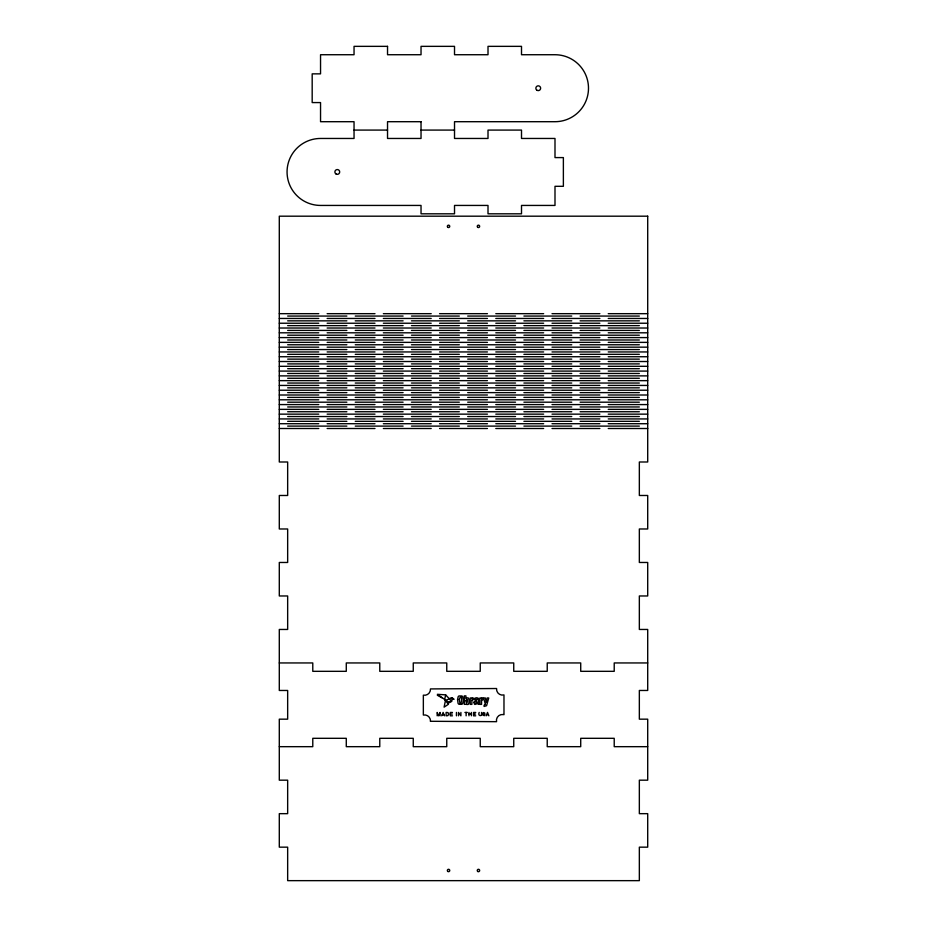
<?xml version="1.0" encoding="UTF-8"?>
<svg xmlns="http://www.w3.org/2000/svg" width="927" height="927" viewBox="0 0 927 927"><rect width="100%" height="100%" fill="white"/><g stroke="black" fill="none" stroke-linecap="round" stroke-linejoin="round"><path stroke-width="1.39" d="M481.542 714.937L481.565 712.423C483.709 716.675 477.057 716.675 479.189 712.423M482.689 714.787C487.695 718.263 480.244 710.175 484.96 713.269M444.612 699.885L445.632 694.856L437.405 694.311L448.031 701.855L451.576 701.171L445.632 694.856M445.447 700.627L444.103 707.127L448.425 704.277L445.447 700.627L451.588 697.602L454.056 699.282L452.26 698.97L451.611 701.472L447.741 703.431M452.26 698.97L452.561 697.915M441.785 715.806L443.118 712.434L444.462 715.806M486.177 715.806L487.509 712.434L488.853 715.806M354.044 130.081L387.532 130.081M421.032 130.081L454.52 130.081M279.294 313.674L318.761 313.674M327.138 313.674L374.983 313.674M383.361 313.674L431.206 313.674M439.572 313.674L487.428 313.674M495.794 313.674L543.639 313.674M552.017 313.674L599.862 313.674M608.239 313.674L647.706 313.674M287.66 316.061L346.872 316.061M355.25 316.061L403.094 316.061M411.472 316.061L459.317 316.061M467.683 316.061L515.528 316.061M523.906 316.061L571.75 316.061M580.128 316.061L639.34 316.061M279.294 318.459L318.761 318.459M327.138 318.459L374.983 318.459M383.361 318.459L431.206 318.459M439.572 318.459L487.428 318.459M495.794 318.459L543.639 318.459M552.017 318.459L599.862 318.459M608.239 318.459L647.706 318.459M287.66 320.846L346.872 320.846M355.25 320.846L403.094 320.846M411.472 320.846L459.317 320.846M467.683 320.846L515.528 320.846M523.906 320.846L571.75 320.846M580.128 320.846L639.34 320.846M279.294 323.233L318.761 323.233M327.138 323.233L374.983 323.233M383.361 323.233L431.206 323.233M439.572 323.233L487.428 323.233M495.794 323.233L543.639 323.233M552.017 323.233L599.862 323.233M608.239 323.233L647.706 323.233M287.66 325.632L346.872 325.632M355.25 325.632L403.094 325.632M411.472 325.632L459.317 325.632M467.683 325.632L515.528 325.632M523.906 325.632L571.75 325.632M580.128 325.632L639.34 325.632M279.294 328.019L318.761 328.019M327.138 328.019L374.983 328.019M383.361 328.019L431.206 328.019M439.572 328.019L487.428 328.019M495.794 328.019L543.639 328.019M552.017 328.019L599.862 328.019M608.239 328.019L647.706 328.019M287.66 330.418L346.872 330.418M355.25 330.418L403.094 330.418M411.472 330.418L459.317 330.418M467.683 330.418L515.528 330.418M523.906 330.418L571.75 330.418M580.128 330.418L639.34 330.418M279.294 332.805L318.761 332.805M327.138 332.805L374.983 332.805M383.361 332.805L431.206 332.805M439.572 332.805L487.428 332.805M495.794 332.805L543.639 332.805M552.017 332.805L599.862 332.805M608.239 332.805L647.706 332.805M287.66 335.203L346.872 335.203M355.25 335.203L403.094 335.203M411.472 335.203L459.317 335.203M467.683 335.203L515.528 335.203M523.906 335.203L571.75 335.203M580.128 335.203L639.34 335.203M279.294 337.59L318.761 337.59M327.138 337.59L374.983 337.59M383.361 337.59L431.206 337.59M439.572 337.59L487.428 337.59M495.794 337.59L543.639 337.59M552.017 337.59L599.862 337.59M608.239 337.59L647.706 337.59M287.66 339.989L346.872 339.989M355.25 339.989L403.094 339.989M411.472 339.989L459.317 339.989M467.683 339.989L515.528 339.989M523.906 339.989L571.75 339.989M580.128 339.989L639.34 339.989M279.294 342.376L318.761 342.376M327.138 342.376L374.983 342.376M383.361 342.376L431.206 342.376M439.572 342.376L487.428 342.376M495.794 342.376L543.639 342.376M552.017 342.376L599.862 342.376M608.239 342.376L647.706 342.376M287.66 344.774L346.872 344.774M355.25 344.774L403.094 344.774M411.472 344.774L459.317 344.774M467.683 344.774L515.528 344.774M523.906 344.774L571.75 344.774M580.128 344.774L639.34 344.774M279.294 347.161L318.761 347.161M327.138 347.161L374.983 347.161M383.361 347.161L431.206 347.161M439.572 347.161L487.428 347.161M495.794 347.161L543.639 347.161M552.017 347.161L599.862 347.161M608.239 347.161L647.706 347.161M287.66 349.56L346.872 349.56M355.25 349.56L403.094 349.56M411.472 349.56L459.317 349.56M467.683 349.56L515.528 349.56M523.906 349.56L571.75 349.56M580.128 349.56L639.34 349.56M279.294 351.947L318.761 351.947M327.138 351.947L374.983 351.947M383.361 351.947L431.206 351.947M439.572 351.947L487.428 351.947M495.794 351.947L543.639 351.947M552.017 351.947L599.862 351.947M608.239 351.947L647.706 351.947M287.66 354.334L346.872 354.334M355.25 354.334L403.094 354.334M411.472 354.334L459.317 354.334M467.683 354.334L515.528 354.334M523.906 354.334L571.75 354.334M580.128 354.334L639.34 354.334M279.294 356.733L318.761 356.733M327.138 356.733L374.983 356.733M383.361 356.733L431.206 356.733M439.572 356.733L487.428 356.733M495.794 356.733L543.639 356.733M552.017 356.733L599.862 356.733M608.239 356.733L647.706 356.733M287.66 359.12L346.872 359.12M355.25 359.12L403.094 359.12M411.472 359.12L459.317 359.12M467.683 359.12L515.528 359.12M523.906 359.12L571.75 359.12M580.128 359.12L639.34 359.12M279.294 361.518L318.761 361.518M327.138 361.518L374.983 361.518M383.361 361.518L431.206 361.518M439.572 361.518L487.428 361.518M495.794 361.518L543.639 361.518M552.017 361.518L599.862 361.518M608.239 361.518L647.706 361.518M287.66 363.905L346.872 363.905M355.25 363.905L403.094 363.905M411.472 363.905L459.317 363.905M467.683 363.905L515.528 363.905M523.906 363.905L571.75 363.905M580.128 363.905L639.34 363.905M279.294 366.304L318.761 366.304M327.138 366.304L374.983 366.304M383.361 366.304L431.206 366.304M439.572 366.304L487.428 366.304M495.794 366.304L543.639 366.304M552.017 366.304L599.862 366.304M608.239 366.304L647.706 366.304M287.66 368.691L346.872 368.691M355.25 368.691L403.094 368.691M411.472 368.691L459.317 368.691M467.683 368.691L515.528 368.691M523.906 368.691L571.75 368.691M580.128 368.691L639.34 368.691M279.294 371.09L318.761 371.09M327.138 371.09L374.983 371.09M383.361 371.09L431.206 371.09M439.572 371.09L487.428 371.09M495.794 371.09L543.639 371.09M552.017 371.09L599.862 371.09M608.239 371.09L647.706 371.09M287.66 373.477L346.872 373.477M355.25 373.477L403.094 373.477M411.472 373.477L459.317 373.477M467.683 373.477L515.528 373.477M523.906 373.477L571.75 373.477M580.128 373.477L639.34 373.477M279.294 375.875L318.761 375.875M327.138 375.875L374.983 375.875M383.361 375.875L431.206 375.875M439.572 375.875L487.428 375.875M495.794 375.875L543.639 375.875M552.017 375.875L599.862 375.875M608.239 375.875L647.706 375.875M287.66 378.262L346.872 378.262M355.25 378.262L403.094 378.262M411.472 378.262L459.317 378.262M467.683 378.262L515.528 378.262M523.906 378.262L571.75 378.262M580.128 378.262L639.34 378.262M279.294 380.649L318.761 380.649M327.138 380.649L374.983 380.649M383.361 380.649L431.206 380.649M439.572 380.649L487.428 380.649M495.794 380.649L543.639 380.649M552.017 380.649L599.862 380.649M608.239 380.649L647.706 380.649M287.66 383.048L346.872 383.048M355.25 383.048L403.094 383.048M411.472 383.048L459.317 383.048M467.683 383.048L515.528 383.048M523.906 383.048L571.75 383.048M580.128 383.048L639.34 383.048M279.294 385.435L318.761 385.435M327.138 385.435L374.983 385.435M383.361 385.435L431.206 385.435M439.572 385.435L487.428 385.435M495.794 385.435L543.639 385.435M552.017 385.435L599.862 385.435M608.239 385.435L647.706 385.435M287.66 387.834L346.872 387.834M355.25 387.834L403.094 387.834M411.472 387.834L459.317 387.834M467.683 387.834L515.528 387.834M523.906 387.834L571.75 387.834M580.128 387.834L639.34 387.834M279.294 390.221L318.761 390.221M327.138 390.221L374.983 390.221M383.361 390.221L431.206 390.221M439.572 390.221L487.428 390.221M495.794 390.221L543.639 390.221M552.017 390.221L599.862 390.221M608.239 390.221L647.706 390.221M287.66 392.619L346.872 392.619M355.25 392.619L403.094 392.619M411.472 392.619L459.317 392.619M467.683 392.619L515.528 392.619M523.906 392.619L571.75 392.619M580.128 392.619L639.34 392.619M279.294 395.006L318.761 395.006M327.138 395.006L374.983 395.006M383.361 395.006L431.206 395.006M439.572 395.006L487.428 395.006M495.794 395.006L543.639 395.006M552.017 395.006L599.862 395.006M608.239 395.006L647.706 395.006M287.66 397.405L346.872 397.405M355.25 397.405L403.094 397.405M411.472 397.405L459.317 397.405M467.683 397.405L515.528 397.405M523.906 397.405L571.75 397.405M580.128 397.405L639.34 397.405M279.294 399.792L318.761 399.792M327.138 399.792L374.983 399.792M383.361 399.792L431.206 399.792M439.572 399.792L487.428 399.792M495.794 399.792L543.639 399.792M552.017 399.792L599.862 399.792M608.239 399.792L647.706 399.792M287.66 402.191L346.872 402.191M355.25 402.191L403.094 402.191M411.472 402.191L459.317 402.191M467.683 402.191L515.528 402.191M523.906 402.191L571.75 402.191M580.128 402.191L639.34 402.191M279.294 404.578L318.761 404.578M327.138 404.578L374.983 404.578M383.361 404.578L431.206 404.578M439.572 404.578L487.428 404.578M495.794 404.578L543.639 404.578M552.017 404.578L599.862 404.578M608.239 404.578L647.706 404.578M287.66 406.965L346.872 406.965M355.25 406.965L403.094 406.965M411.472 406.965L459.317 406.965M467.683 406.965L515.528 406.965M523.906 406.965L571.75 406.965M580.128 406.965L639.34 406.965M279.294 409.363L318.761 409.363M327.138 409.363L374.983 409.363M383.361 409.363L431.206 409.363M439.572 409.363L487.428 409.363M495.794 409.363L543.639 409.363M552.017 409.363L599.862 409.363M608.239 409.363L647.706 409.363M287.66 411.75L346.872 411.75M355.25 411.75L403.094 411.75M411.472 411.75L459.317 411.75M467.683 411.75L515.528 411.75M523.906 411.75L571.75 411.75M580.128 411.75L639.34 411.75M279.294 414.149L318.761 414.149M327.138 414.149L374.983 414.149M383.361 414.149L431.206 414.149M439.572 414.149L487.428 414.149M495.794 414.149L543.639 414.149M552.017 414.149L599.862 414.149M608.239 414.149L647.706 414.149M287.66 416.536L346.872 416.536M355.25 416.536L403.094 416.536M411.472 416.536L459.317 416.536M467.683 416.536L515.528 416.536M523.906 416.536L571.75 416.536M580.128 416.536L639.34 416.536M279.294 418.934L318.761 418.934M327.138 418.934L374.983 418.934M383.361 418.934L431.206 418.934M439.572 418.934L487.428 418.934M495.794 418.934L543.639 418.934M552.017 418.934L599.862 418.934M608.239 418.934L647.706 418.934M287.66 421.322L346.872 421.322M355.25 421.322L403.094 421.322M411.472 421.322L459.317 421.322M467.683 421.322L515.528 421.322M523.906 421.322L571.75 421.322M580.128 421.322L639.34 421.322M279.294 423.72L318.761 423.72M327.138 423.72L374.983 423.72M383.361 423.72L431.206 423.72M439.572 423.72L487.428 423.72M495.794 423.72L543.639 423.72M552.017 423.72L599.862 423.72M608.239 423.72L647.706 423.72M287.66 426.107L346.872 426.107M355.25 426.107L403.094 426.107M411.472 426.107L459.317 426.107M467.683 426.107L515.528 426.107M523.906 426.107L571.75 426.107M580.128 426.107L639.34 426.107M279.294 428.506L318.761 428.506M327.138 428.506L374.983 428.506M383.361 428.506L431.206 428.506M439.572 428.506L487.428 428.506M495.794 428.506L543.639 428.506M552.017 428.506L599.862 428.506M608.239 428.506L647.706 428.506M279.294 662.944L312.781 662.944L312.781 671.322L346.281 671.322L346.281 662.944L379.769 662.944L379.769 671.322L413.257 671.322L413.257 662.944L446.756 662.944L446.756 671.322L480.244 671.322L480.244 662.944L513.743 662.944L513.743 671.322L547.231 671.322L547.231 662.944L580.719 662.944L580.719 671.322L614.219 671.322L614.219 662.944L647.706 662.944M438.61 695.238L437.347 695.238L441.936 697.811M452.457 712.457L450.279 712.457L450.279 715.806L452.457 715.806M464.914 712.434L467.347 712.434M475.713 712.457L473.535 712.457L473.535 715.806L475.713 715.806M468.981 713.941L471.356 713.941M450.279 714.08L452.272 714.08M473.535 714.08L475.528 714.08M442.202 714.74L444.033 714.74M486.594 714.74L488.425 714.74M279.294 746.675L312.781 746.675L312.781 738.309L346.281 738.309L346.281 746.675L379.769 746.675L379.769 738.309L413.257 738.309L413.257 746.675L446.756 746.675L446.756 738.309L480.244 738.309L480.244 746.675L513.743 746.675L513.743 738.309L547.231 738.309L547.231 746.675L580.719 746.675L580.719 738.309L614.219 738.309L614.219 746.675L647.706 746.675M484.427 714.161L485.006 714.705M471.356 712.434L471.356 715.806M468.981 712.434L468.981 715.806M466.13 712.434L466.13 715.806M460.904 712.434L460.904 715.806L458.494 712.434L458.494 715.806M456.443 712.434L456.443 715.806M440.082 715.806L440.082 712.434L438.622 715.806L437.173 712.434L437.173 715.806M457.556 699.642L458.1 703.431A2.086 2.086 0 0 0 459.05 704.288L461.82 704.277A2.063 2.063 0 0 0 462.677 703.57L463.326 700.117L462.677 696.675A2.051 2.051 0 0 0 461.82 695.957L459.05 695.957A2.051 2.051 0 0 0 458.193 696.664L457.556 699.642M459.271 699.329C461.101 713.164 463.233 689.224 459.271 699.329M465.933 700.673C466.872 708.495 468.61 695.076 465.933 700.673M469.294 701.171L468.541 704.091A1.448 1.448 0 0 1 468.008 704.427L466.884 704.485A1.402 1.402 0 0 1 466.327 704.219L464.288 704.369L464.288 695.876L465.922 695.876L465.922 698.564L466.374 698.101A1.39 1.39 0 0 1 466.907 697.846L468.008 697.904A1.448 1.448 0 0 1 468.541 698.24L469.294 701.171M473.987 702.481L474.415 704.068A1.309 1.309 0 0 0 474.96 704.439L477.173 703.697L478.946 704.369A1.958 1.958 0 0 1 478.784 703.836L478.529 698.634A1.275 1.275 0 0 0 478.181 698.228L477.081 697.834A5.423 5.423 0 0 0 476.2 697.811L474.844 698.24A1.541 1.541 0 0 0 474.45 698.668C472.863 700.603 481.831 697.567 474.462 701.252A1.39 1.39 0 0 0 474.195 701.623L473.987 702.481M448.587 714.068L447.973 715.632L446.107 715.806L446.107 712.434L447.984 712.585L448.587 714.068M471.878 700.372L471.878 704.369L470.232 704.369L470.232 697.973L471.797 697.973L471.797 698.819L472.434 698.077A1.402 1.402 0 0 1 473.048 697.822L473.593 699.398L471.878 700.372M481.553 700.372L481.553 704.369L479.908 704.369L479.908 697.973L481.484 697.973L481.484 698.819L482.11 698.077A1.402 1.402 0 0 1 482.735 697.822L483.268 699.398L481.553 700.372M477.173 702.423C474.751 705.795 476.281 698.564 477.173 702.423M430.464 721.287L496.548 721.681A5.944 5.944 0 0 1 503.187 714.543A5.747 5.747 0 0 1 503.975 714.705L503.975 694.926A5.956 5.956 0 0 1 496.571 688.518L430.464 688.923A5.968 5.968 0 0 1 423.349 695.169L423.349 715.041A5.968 5.968 0 0 1 430.487 721.287M485.389 704.369L484.079 705.238L484.079 706.455L486.582 705.702L488.749 697.973L487.115 697.973L486.258 702.388L485.308 697.973L483.593 697.973L485.389 704.369M387.532 46.35L354.044 46.35L354.044 54.728L320.545 54.728L320.545 73.859L312.179 73.859L312.179 102.573L320.545 102.573L320.545 121.704L354.044 121.704L354.044 138.459L320.545 138.459A33.488 33.488 0 0 0 287.057 171.947A33.488 33.488 0 0 0 320.545 205.435L421.032 205.435L421.032 213.813L454.52 213.813L454.52 205.435L488.008 205.435L488.008 213.813L521.507 213.813L521.507 205.435L554.995 205.435L554.995 186.304L563.373 186.304L563.373 157.59L554.995 157.59L554.995 138.459L521.507 138.459L521.507 130.081L488.008 130.081L488.008 138.459L454.52 138.459L454.52 121.704L554.995 121.704A33.488 33.488 0 0 0 588.494 88.216A33.488 33.488 0 0 0 554.995 54.728L521.507 54.728L521.507 46.35L488.008 46.35L488.008 54.728L454.52 54.728L454.52 46.35L421.032 46.35L421.032 54.728L387.532 54.728L387.532 46.35M421.032 121.704L387.532 121.704L387.532 138.459L421.032 138.459L421.032 121.704M647.706 216.188L279.294 216.188L279.294 461.994L287.66 461.994L287.66 495.481L279.294 495.481L279.294 528.981L287.66 528.981L287.66 562.469L279.294 562.469L279.294 595.968L287.66 595.968L287.66 629.456L279.294 629.456L279.294 690.464L287.66 690.464L287.66 719.167L279.294 719.167L279.294 780.175L287.66 780.175L287.66 813.663L279.294 813.663L279.294 847.162L287.66 847.162L287.66 880.65L639.34 880.65L639.34 847.162L647.706 847.162L647.706 813.663L639.34 813.663L639.34 780.175L647.706 780.175L647.706 719.167L639.34 719.167L639.34 690.464L647.706 690.464L647.706 629.456L639.34 629.456L639.34 595.968L647.706 595.968L647.706 562.469L639.34 562.469L639.34 528.981L647.706 528.981L647.706 495.481L639.34 495.481L639.34 461.994L647.706 461.994L647.706 216.188M477.857 871.519A1.194 1.194 0 0 0 479.653 870.488A1.194 1.194 0 0 0 477.857 869.445A1.194 1.194 0 0 0 477.857 871.519M447.822 871.426A1.194 1.194 0 0 0 449.734 870.638A1.194 1.194 0 0 0 448.089 869.375A1.194 1.194 0 0 0 447.822 871.426M447.776 227.266A1.194 1.194 0 0 0 449.722 226.559A1.194 1.194 0 0 0 448.147 225.226A1.194 1.194 0 0 0 447.776 227.266M477.741 227.312A1.194 1.194 0 0 0 479.641 226.489A1.194 1.194 0 0 0 477.984 225.249A1.194 1.194 0 0 0 477.741 227.312M336.095 174.021A2.387 2.387 0 0 0 339.688 171.947A2.387 2.387 0 0 0 336.095 169.873A2.387 2.387 0 0 0 336.095 174.021M536.559 89.907A2.387 2.387 0 0 0 540.557 88.83A2.387 2.387 0 0 0 537.637 85.91A2.387 2.387 0 0 0 536.559 89.907"/></g></svg>
